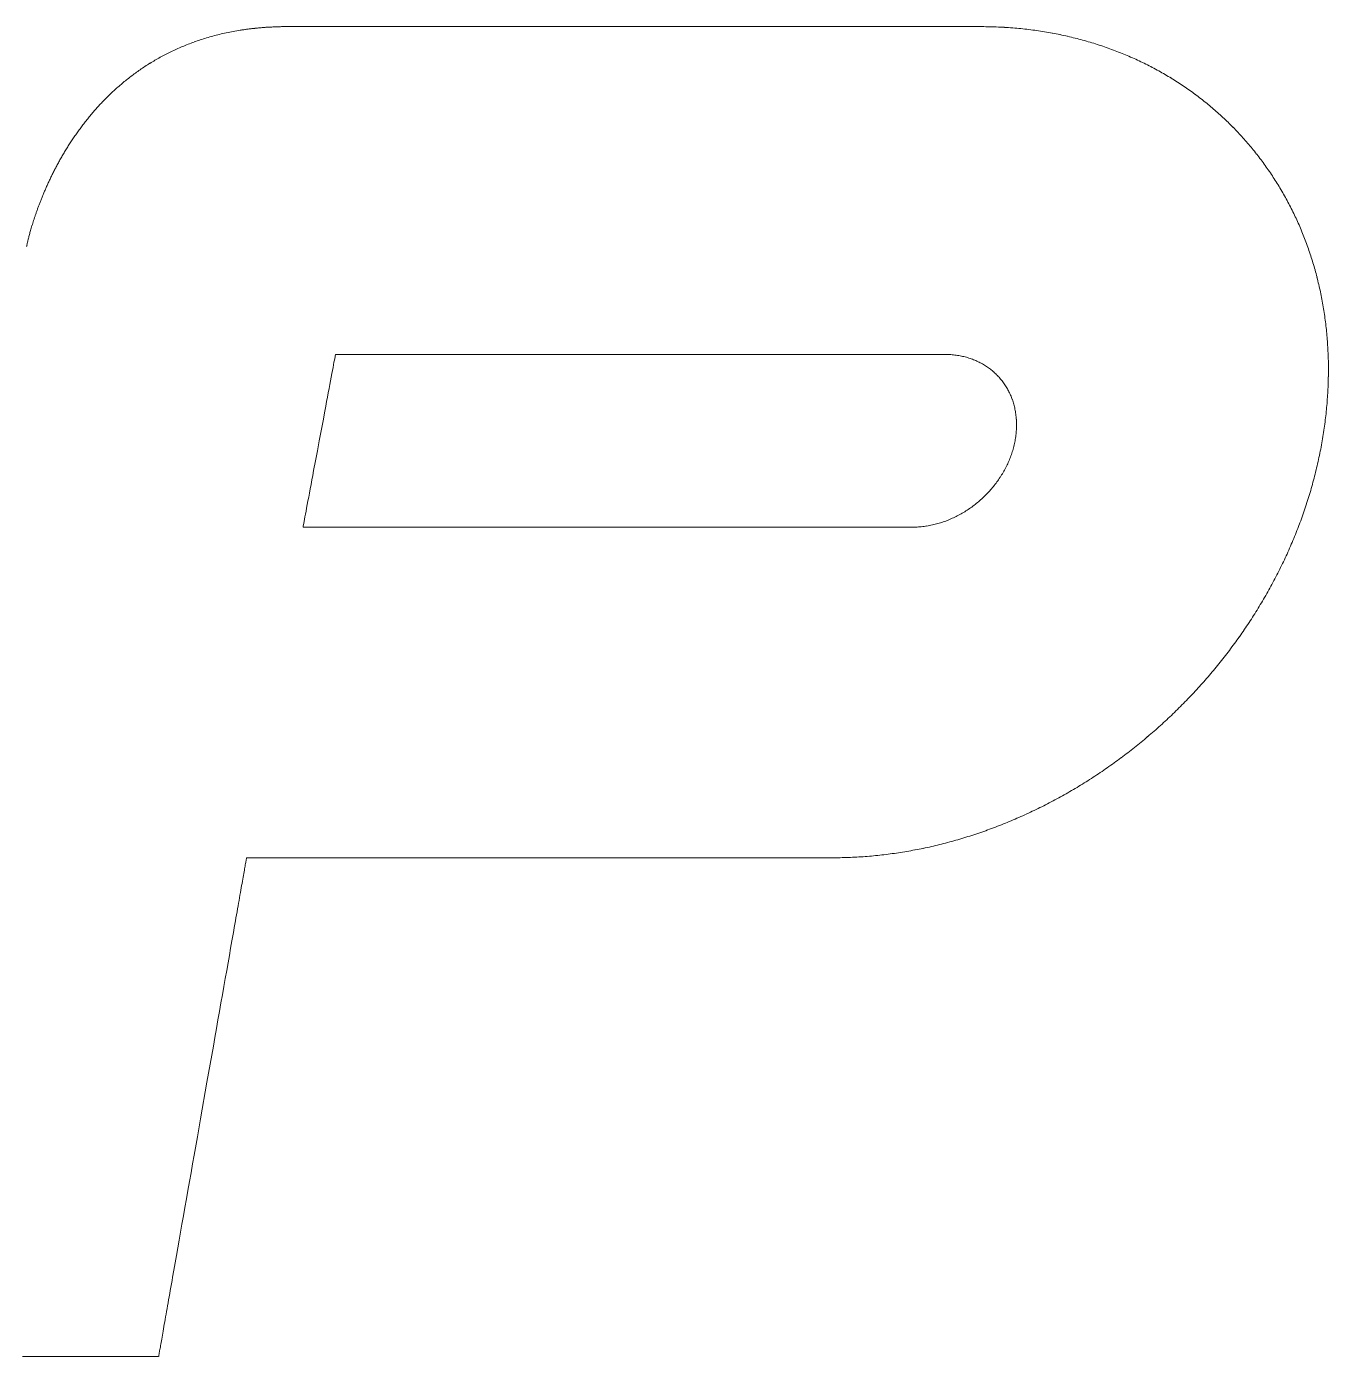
# Model space of a CAD drawing. Header units: millimetres. Extents: x 8533 to 164433, y 5768 to 115327.
# Drawn here: x 57965.1 to 58238, y 107582.3 to 107861.1 of the extents above; entities that cross this region are included whole.
import ezdxf

# ---------------------------------------------------------------- set-up
doc = ezdxf.new("R2010")
doc.units = ezdxf.units.MM
doc.header["$LTSCALE"] = 250
doc.layers.add('06_G-ENP_심볼', color=3, linetype='Continuous')
doc.layers.add('G-ENP', color=1, linetype='Continuous')

# ---------------------------------------------------------------- blocks, each defined once
blk = doc.blocks.new('zw$82BC')
at = {"layer": 'G-ENP', "color": 8, "lineweight": 0}
for p, q in [((28.989, 93.2604), (28.9889, 93.2604)), ((28.9889, 93.2604), (28.9889, 93.2604)), ((28.9894, 93.2604), (28.989, 93.2604)), ((28.989, 93.2604), (28.989, 93.2604)), ((28.9899, 93.2604), (28.9894, 93.2604)), ((28.9907, 93.2604), (28.9899, 93.2604)), ((28.9917, 93.2604), (28.9907, 93.2604)), ((28.9929, 93.2604), (28.9917, 93.2604)), ((28.9943, 93.2604), (28.9929, 93.2604)), ((28.9959, 93.2604), (28.9943, 93.2604)), ((28.9976, 93.2604), (28.9959, 93.2604)), ((29.0014, 93.2604), (28.9976, 93.2604)), ((29.0057, 93.2604), (29.0014, 93.2604)), ((29.0104, 93.2604), (29.0057, 93.2604)), ((29.0154, 93.2604), (29.0104, 93.2604)), ((29.0205, 93.2604), (29.0154, 93.2604)), ((29.031, 93.2604), (29.0205, 93.2604)), ((29.0361, 93.2604), (29.031, 93.2604)), ((29.041, 93.2604), (29.0361, 93.2604)), ((29.0455, 93.2604), (29.041, 93.2604)), ((29.0496, 93.2604), (29.0455, 93.2604)), ((29.0533, 93.2604), (29.0496, 93.2604)), ((29.0548, 93.2604), (29.0533, 93.2604)), ((29.0563, 93.2604), (29.0548, 93.2604)), ((29.0575, 93.2604), (29.0563, 93.2604)), ((29.0585, 93.2604), (29.0575, 93.2604)), ((29.0594, 93.2604), (29.0585, 93.2604)), ((29.06, 93.2604), (29.0594, 93.2604)), ((29.0604, 93.2604), (29.06, 93.2604)), ((29.0605, 93.2604), (29.0604, 93.2604)), ((29.0606, 93.2604), (29.0605, 93.2604)), ((29.0608, 93.2604), (29.0606, 93.2604)), ((29.0612, 93.2604), (29.0608, 93.2604)), ((29.0618, 93.2604), (29.0612, 93.2604)), ((29.0626, 93.2604), (29.0618, 93.2604)), ((29.0635, 93.2604), (29.0626, 93.2604)), ((29.0646, 93.2604), (29.0635, 93.2604)), ((29.0659, 93.2604), (29.0646, 93.2604)), ((29.0688, 93.2604), (29.0659, 93.2604)), ((29.0723, 93.2604), (29.0688, 93.2604)), ((29.0763, 93.2604), (29.0723, 93.2604)), ((29.0808, 93.2604), (29.0763, 93.2604)), ((29.0857, 93.2604), (29.0808, 93.2604)), ((29.0911, 93.2604), (29.0857, 93.2604)), ((29.0969, 93.2604), (29.0911, 93.2604)), ((29.103, 93.2604), (29.0969, 93.2604)), ((29.1094, 93.2604), (29.103, 93.2604)), ((29.1161, 93.2604), (29.1094, 93.2604)), ((29.123, 93.2604), (29.1161, 93.2604)), ((29.1302, 93.2604), (29.123, 93.2604)), ((29.1449, 93.2604), (29.1302, 93.2604)), ((29.1751, 93.2604), (29.1449, 93.2604)), ((29.1901, 93.2604), (29.1751, 93.2604)), ((29.1974, 93.2604), (29.1901, 93.2604)), ((29.2046, 93.2604), (29.1974, 93.2604)), ((29.2115, 93.2604), (29.2046, 93.2604)), ((29.2182, 93.2604), (29.2115, 93.2604)), ((29.2247, 93.2604), (29.2182, 93.2604)), ((29.2308, 93.2604), (29.2247, 93.2604)), ((29.2366, 93.2604), (29.2308, 93.2604)), ((29.2421, 93.2604), (29.2366, 93.2604)), ((29.2471, 93.2604), (29.2421, 93.2604)), ((29.2516, 93.2604), (29.2471, 93.2604)), ((29.2557, 93.2604), (29.2516, 93.2604)), ((29.2593, 93.2604), (29.2557, 93.2604)), ((29.2623, 93.2604), (29.2593, 93.2604)), ((29.2635, 93.2604), (29.2623, 93.2604)), ((29.2646, 93.2604), (29.2635, 93.2604)), ((29.2656, 93.2604), (29.2646, 93.2604)), ((29.2664, 93.2604), (29.2656, 93.2604)), ((29.267, 93.2604), (29.2664, 93.2604)), ((29.2675, 93.2604), (29.267, 93.2604)), ((29.2678, 93.2604), (29.2675, 93.2604)), ((29.2679, 93.2604), (29.2678, 93.2604)), ((29.268, 93.2604), (29.2679, 93.2604)), ((29.2685, 93.2604), (29.268, 93.2604)), ((29.2693, 93.2604), (29.2685, 93.2604)), ((29.2704, 93.2604), (29.2693, 93.2604)), ((29.2719, 93.2604), (29.2704, 93.2604)), ((29.2737, 93.2604), (29.2719, 93.2604)), ((29.2758, 93.2604), (29.2737, 93.2604)), ((29.2782, 93.2604), (29.2758, 93.2604)), ((29.281, 93.2604), (29.2782, 93.2604)), ((29.284, 93.2604), (29.281, 93.2604)), ((29.2874, 93.2604), (29.284, 93.2604)), ((29.291, 93.2604), (29.2874, 93.2604)), ((29.295, 93.2604), (29.291, 93.2604)), ((29.2992, 93.2604), (29.295, 93.2604)), ((29.3037, 93.2604), (29.2992, 93.2604)), ((29.3086, 93.2604), (29.3037, 93.2604)), ((29.3136, 93.2604), (29.3086, 93.2604)), ((29.319, 93.2604), (29.3136, 93.2604)), ((29.3247, 93.2604), (29.319, 93.2604)), ((29.3306, 93.2604), (29.3247, 93.2604)), ((29.3367, 93.2604), (29.3306, 93.2604)), ((29.3432, 93.2604), (29.3367, 93.2604)), ((29.3498, 93.2604), (29.3432, 93.2604)), ((29.3568, 93.2604), (29.3498, 93.2604)), ((29.3639, 93.2604), (29.3568, 93.2604)), ((29.3714, 93.2604), (29.3639, 93.2604)), ((29.379, 93.2604), (29.3714, 93.2604)), ((29.3869, 93.2604), (29.379, 93.2604)), ((29.395, 93.2604), (29.3869, 93.2604)), ((29.4034, 93.2604), (29.395, 93.2604)), ((29.4119, 93.2604), (29.4034, 93.2604)), ((29.4207, 93.2604), (29.4119, 93.2604)), ((29.4297, 93.2604), (29.4207, 93.2604)), ((29.4389, 93.2604), (29.4297, 93.2604)), ((29.4483, 93.2604), (29.4389, 93.2604)), ((29.4579, 93.2604), (29.4483, 93.2604)), ((29.4677, 93.2604), (29.4579, 93.2604)), ((29.4777, 93.2604), (29.4677, 93.2604)), ((29.4878, 93.2604), (29.4777, 93.2604)), ((29.4982, 93.2604), (29.4878, 93.2604)), ((29.5087, 93.2604), (29.4982, 93.2604)), ((29.5194, 93.2604), (29.5087, 93.2604)), ((29.5303, 93.2604), (29.5194, 93.2604)), ((29.5413, 93.2604), (29.5303, 93.2604)), ((29.5525, 93.2604), (29.5413, 93.2604)), ((29.5639, 93.2604), (29.5525, 93.2604)), ((29.587, 93.2604), (29.5639, 93.2604)), ((29.6108, 93.2604), (29.587, 93.2604)), ((29.6351, 93.2604), (29.6108, 93.2604)), ((29.6599, 93.2604), (29.6351, 93.2604)), ((29.6851, 93.2604), (29.6599, 93.2604)), ((29.7108, 93.2604), (29.6851, 93.2604)), ((29.737, 93.2604), (29.7108, 93.2604)), ((29.7634, 93.2604), (29.737, 93.2604)), ((29.7903, 93.2604), (29.7634, 93.2604)), ((29.8174, 93.2604), (29.7903, 93.2604)), ((29.8448, 93.2604), (29.8174, 93.2604)), ((29.8725, 93.2604), (29.8448, 93.2604)), ((29.9003, 93.2604), (29.8725, 93.2604)), ((29.9565, 93.2604), (29.9003, 93.2604)), ((30.0698, 93.2604), (29.9565, 93.2604)), ((30.1264, 93.2604), (30.0698, 93.2604)), ((30.1826, 93.2604), (30.1264, 93.2604)), ((30.2104, 93.2604), (30.1826, 93.2604)), ((30.2381, 93.2604), (30.2104, 93.2604)), ((30.2655, 93.2604), (30.2381, 93.2604)), ((30.2927, 93.2604), (30.2655, 93.2604)), ((30.3195, 93.2604), (30.2927, 93.2604)), ((30.3461, 93.2604), (30.3195, 93.2604)), ((30.3722, 93.2604), (30.3461, 93.2604)), ((30.3979, 93.2604), (30.3722, 93.2604)), ((30.4232, 93.2604), (30.3979, 93.2604)), ((30.4481, 93.2604), (30.4232, 93.2604)), ((30.4724, 93.2604), (30.4481, 93.2604)), ((30.4962, 93.2604), (30.4724, 93.2604)), ((30.5194, 93.2604), (30.4962, 93.2604)), ((30.5308, 93.2604), (30.5194, 93.2604)), ((30.542, 93.2604), (30.5308, 93.2604)), ((30.5531, 93.2604), (30.542, 93.2604)), ((30.564, 93.2604), (30.5531, 93.2604)), ((30.5747, 93.2604), (30.564, 93.2604)), ((30.5853, 93.2604), (30.5747, 93.2604)), ((30.5956, 93.2604), (30.5853, 93.2604)), ((30.6058, 93.2604), (30.5956, 93.2604)), ((30.6159, 93.2604), (30.6058, 93.2604)), ((30.6257, 93.2604), (30.6159, 93.2604)), ((30.6353, 93.2604), (30.6257, 93.2604)), ((30.6447, 93.2604), (30.6353, 93.2604)), ((30.654, 93.2604), (30.6447, 93.2604)), ((30.663, 93.2604), (30.654, 93.2604)), ((30.6718, 93.2604), (30.663, 93.2604)), ((30.6804, 93.2604), (30.6718, 93.2604)), ((30.6888, 93.2604), (30.6804, 93.2604)), ((30.6969, 93.2604), (30.6888, 93.2604)), ((30.7049, 93.2604), (30.6969, 93.2604)), ((30.7125, 93.2604), (30.7049, 93.2604)), ((30.72, 93.2604), (30.7125, 93.2604)), ((30.7272, 93.2604), (30.72, 93.2604)), ((30.7342, 93.2604), (30.7272, 93.2604)), ((30.7409, 93.2604), (30.7342, 93.2604)), ((30.7474, 93.2604), (30.7409, 93.2604)), ((30.7536, 93.2604), (30.7474, 93.2604)), ((30.7595, 93.2604), (30.7536, 93.2604)), ((30.7652, 93.2604), (30.7595, 93.2604)), ((30.7706, 93.2604), (30.7652, 93.2604)), ((30.7758, 93.2604), (30.7706, 93.2604)), ((30.7806, 93.2604), (30.7758, 93.2604)), ((30.7852, 93.2604), (30.7806, 93.2604)), ((30.7895, 93.2604), (30.7852, 93.2604)), ((30.7935, 93.2604), (30.7895, 93.2604)), ((30.7972, 93.2604), (30.7935, 93.2604)), ((30.8006, 93.2604), (30.7972, 93.2604)), ((30.8037, 93.2604), (30.8006, 93.2604)), ((30.8065, 93.2604), (30.8037, 93.2604)), ((30.809, 93.2604), (30.8065, 93.2604)), ((30.8111, 93.2604), (30.809, 93.2604)), ((30.813, 93.2604), (30.8111, 93.2604)), ((30.8145, 93.2604), (30.813, 93.2604)), ((30.8157, 93.2604), (30.8145, 93.2604)), ((30.8165, 93.2604), (30.8157, 93.2604)), ((30.817, 93.2604), (30.8165, 93.2604)), ((30.8172, 93.2604), (30.817, 93.2604)), ((30.8172, 93.2604), (30.8172, 93.2604)), ((29.1092, 92.3599), (29.1105, 92.3671)), ((29.1105, 92.3671), (29.1117, 92.3734)), ((29.1117, 92.3734), (29.1128, 92.3791)), ((29.1128, 92.3791), (29.1137, 92.3838)), ((29.1137, 92.3838), (29.1144, 92.3878)), ((29.1144, 92.3878), (29.115, 92.3908)), ((29.115, 92.3908), (29.1154, 92.3929)), ((29.1154, 92.3929), (29.1156, 92.3941)), ((29.1156, 92.3941), (29.1156, 92.3942)), ((29.1159, 92.3942), (29.1171, 92.3942)), ((29.1171, 92.3942), (29.1192, 92.3942)), ((29.1192, 92.3942), (29.1221, 92.3942)), ((29.1221, 92.3942), (29.1259, 92.3942)), ((29.1259, 92.3942), (29.1305, 92.3942)), ((29.1305, 92.3942), (29.136, 92.3942)), ((29.136, 92.3942), (29.1422, 92.3942)), ((29.1422, 92.3942), (29.1492, 92.3942)), ((29.1492, 92.3942), (29.157, 92.3942)), ((29.157, 92.3942), (29.1656, 92.3942)), ((29.1656, 92.3942), (29.1748, 92.3942)), ((29.1748, 92.3942), (29.1848, 92.3942)), ((29.1848, 92.3942), (29.1955, 92.3942)), ((29.1955, 92.3942), (29.2068, 92.3942)), ((29.2068, 92.3942), (29.2188, 92.3942)), ((29.2188, 92.3942), (29.2314, 92.3942)), ((29.2314, 92.3942), (29.2446, 92.3942)), ((29.2446, 92.3942), (29.2585, 92.3942)), ((29.2585, 92.3942), (29.2729, 92.3942)), ((29.2729, 92.3942), (29.2879, 92.3942)), ((29.2879, 92.3942), (29.3034, 92.3942)), ((29.3034, 92.3942), (29.3195, 92.3942)), ((29.3195, 92.3942), (29.3361, 92.3942)), ((29.3361, 92.3942), (29.3532, 92.3942)), ((29.3532, 92.3942), (29.3707, 92.3942)), ((29.3707, 92.3942), (29.3887, 92.3942)), ((29.3887, 92.3942), (29.4071, 92.3942)), ((29.4071, 92.3942), (29.426, 92.3942)), ((29.426, 92.3942), (29.4453, 92.3942)), ((29.4453, 92.3942), (29.4649, 92.3942)), ((29.4649, 92.3942), (29.4849, 92.3942)), ((29.4849, 92.3942), (29.5053, 92.3942)), ((29.5053, 92.3942), (29.526, 92.3942)), ((29.526, 92.3942), (29.547, 92.3942)), ((29.547, 92.3942), (29.5899, 92.3942)), ((29.5899, 92.3942), (29.6338, 92.3942)), ((29.6338, 92.3942), (29.6787, 92.3942)), ((29.6787, 92.3942), (29.7242, 92.3942)), ((29.7242, 92.3942), (29.7704, 92.3942)), ((29.7704, 92.3942), (29.817, 92.3942)), ((29.817, 92.3942), (29.864, 92.3942)), ((29.864, 92.3942), (29.9582, 92.3942)), ((29.9582, 92.3942), (30.0521, 92.3942)), ((30.0521, 92.3942), (30.0984, 92.3942)), ((30.0984, 92.3942), (30.1443, 92.3942)), ((30.1443, 92.3942), (30.1894, 92.3942)), ((30.1894, 92.3942), (30.2337, 92.3942)), ((30.2337, 92.3942), (30.277, 92.3942)), ((30.277, 92.3942), (30.2983, 92.3942)), ((30.2983, 92.3942), (30.3192, 92.3942)), ((30.3192, 92.3942), (30.3398, 92.3942)), ((30.3398, 92.3942), (30.3601, 92.3942)), ((30.3601, 92.3942), (30.3801, 92.3942)), ((30.3801, 92.3942), (30.3997, 92.3942)), ((30.3997, 92.3942), (30.4188, 92.3942)), ((30.4188, 92.3942), (30.4376, 92.3942)), ((30.4376, 92.3942), (30.456, 92.3942)), ((30.456, 92.3942), (30.4739, 92.3942)), ((30.4739, 92.3942), (30.4913, 92.3942)), ((30.4913, 92.3942), (30.5083, 92.3942)), ((30.5083, 92.3942), (30.5248, 92.3942)), ((30.5248, 92.3942), (30.5408, 92.3942)), ((30.5408, 92.3942), (30.5562, 92.3942)), ((30.5562, 92.3942), (30.5711, 92.3942)), ((30.5711, 92.3942), (30.5854, 92.3942)), ((30.5854, 92.3942), (30.5991, 92.3942)), ((30.5991, 92.3942), (30.6122, 92.3942)), ((30.6122, 92.3942), (30.6247, 92.3942)), ((30.6247, 92.3942), (30.6366, 92.3942)), ((30.6366, 92.3942), (30.6478, 92.3942)), ((30.6478, 92.3942), (30.6583, 92.3942)), ((30.6583, 92.3942), (30.6681, 92.3942)), ((30.6681, 92.3942), (30.6772, 92.3942)), ((30.6772, 92.3942), (30.6856, 92.3942)), ((30.6856, 92.3942), (30.6933, 92.3942)), ((30.6933, 92.3942), (30.7001, 92.3942)), ((30.7001, 92.3942), (30.7062, 92.3942)), ((30.7062, 92.3942), (30.7115, 92.3942)), ((30.7115, 92.3942), (30.716, 92.3942)), ((30.716, 92.3942), (30.7196, 92.3942)), ((30.7196, 92.3942), (30.7224, 92.3942)), ((30.7224, 92.3942), (30.7243, 92.3942)), ((30.7243, 92.3942), (30.7253, 92.3942)), ((30.7253, 92.3942), (30.7254, 92.3942)), ((29.1026, 92.3249), (29.1044, 92.3346)), ((29.1044, 92.3346), (29.1061, 92.3437)), ((29.1061, 92.3437), (29.1077, 92.3521)), ((29.1077, 92.3521), (29.1092, 92.3599)), ((29.0966, 92.293), (29.0987, 92.3041)), ((29.0987, 92.3041), (29.1007, 92.3147)), ((29.1007, 92.3147), (29.1026, 92.3249)), ((29.0899, 92.2573), (29.0922, 92.2695)), ((29.0922, 92.2695), (29.0944, 92.2814)), ((29.0944, 92.2814), (29.0966, 92.293)), ((29.0827, 92.2191), (29.0876, 92.2448)), ((29.0876, 92.2448), (29.0899, 92.2573)), ((29.0728, 92.1661), (29.0778, 92.1927)), ((29.0778, 92.1927), (29.0827, 92.2191)), ((29.0678, 92.1394), (29.0728, 92.1661)), ((30.9108, 92.1661), (30.9108, 92.1661)), ((29.0628, 92.113), (29.0678, 92.1394)), ((29.0556, 92.0748), (29.058, 92.0873)), ((29.058, 92.0873), (29.0628, 92.113)), ((29.0489, 92.0392), (29.0511, 92.0507)), ((29.0511, 92.0507), (29.0533, 92.0626)), ((29.0533, 92.0626), (29.0556, 92.0748)), ((29.0429, 92.0072), (29.0449, 92.0174)), ((29.0449, 92.0174), (29.0469, 92.028)), ((29.0469, 92.028), (29.0489, 92.0392)), ((29.0364, 91.9722), (29.0378, 91.98)), ((29.0378, 91.98), (29.0394, 91.9885)), ((29.0394, 91.9885), (29.0411, 91.9975)), ((29.0411, 91.9975), (29.0429, 92.0072)), ((29.0306, 91.9413), (29.0311, 91.9443)), ((29.0311, 91.9443), (29.0319, 91.9483)), ((29.0319, 91.9483), (29.0328, 91.9531)), ((29.0328, 91.9531), (29.0338, 91.9587)), ((29.0338, 91.9587), (29.035, 91.9651)), ((29.035, 91.9651), (29.0364, 91.9722)), ((29.0299, 91.9379), (29.03, 91.9381)), ((29.03, 91.9381), (29.0302, 91.9392)), ((29.0302, 91.9392), (29.0306, 91.9413)), ((29.0314, 91.9379), (29.0302, 91.9379)), ((29.0335, 91.9379), (29.0314, 91.9379)), ((29.0364, 91.9379), (29.0335, 91.9379)), ((29.0402, 91.9379), (29.0364, 91.9379)), ((29.0448, 91.9379), (29.0402, 91.9379)), ((29.0503, 91.9379), (29.0448, 91.9379)), ((29.0565, 91.9379), (29.0503, 91.9379)), ((29.0635, 91.9379), (29.0565, 91.9379)), ((29.0713, 91.9379), (29.0635, 91.9379)), ((29.0799, 91.9379), (29.0713, 91.9379)), ((29.0891, 91.9379), (29.0799, 91.9379)), ((29.0991, 91.9379), (29.0891, 91.9379)), ((29.1097, 91.9379), (29.0991, 91.9379)), ((29.1211, 91.9379), (29.1097, 91.9379)), ((29.1331, 91.9379), (29.1211, 91.9379)), ((29.1457, 91.9379), (29.1331, 91.9379)), ((29.1589, 91.9379), (29.1457, 91.9379)), ((29.1728, 91.9379), (29.1589, 91.9379)), ((29.1872, 91.9379), (29.1728, 91.9379)), ((29.2022, 91.9379), (29.1872, 91.9379)), ((29.2177, 91.9379), (29.2022, 91.9379)), ((29.2338, 91.9379), (29.2177, 91.9379)), ((29.2504, 91.9379), (29.2338, 91.9379)), ((29.2674, 91.9379), (29.2504, 91.9379)), ((29.285, 91.9379), (29.2674, 91.9379)), ((29.303, 91.9379), (29.285, 91.9379)), ((29.3214, 91.9379), (29.303, 91.9379)), ((29.3403, 91.9379), (29.3214, 91.9379)), ((29.3596, 91.9379), (29.3403, 91.9379)), ((29.3792, 91.9379), (29.3596, 91.9379)), ((29.3992, 91.9379), (29.3792, 91.9379)), ((29.4196, 91.9379), (29.3992, 91.9379)), ((29.4403, 91.9379), (29.4196, 91.9379)), ((29.4613, 91.9379), (29.4403, 91.9379)), ((29.5042, 91.9379), (29.4613, 91.9379)), ((29.5481, 91.9379), (29.5042, 91.9379)), ((29.5929, 91.9379), (29.5481, 91.9379)), ((29.6385, 91.9379), (29.5929, 91.9379)), ((29.6847, 91.9379), (29.6385, 91.9379)), ((29.7313, 91.9379), (29.6847, 91.9379)), ((29.7782, 91.9379), (29.7313, 91.9379)), ((29.8725, 91.9379), (29.7782, 91.9379)), ((29.9663, 91.9379), (29.8725, 91.9379)), ((30.0127, 91.9379), (29.9663, 91.9379)), ((30.0585, 91.9379), (30.0127, 91.9379)), ((30.1036, 91.9379), (30.0585, 91.9379)), ((30.1479, 91.9379), (30.1036, 91.9379)), ((30.1912, 91.9379), (30.1479, 91.9379)), ((30.2125, 91.9379), (30.1912, 91.9379)), ((30.2334, 91.9379), (30.2125, 91.9379)), ((30.2541, 91.9379), (30.2334, 91.9379)), ((30.2744, 91.9379), (30.2541, 91.9379)), ((30.2943, 91.9379), (30.2744, 91.9379)), ((30.3139, 91.9379), (30.2943, 91.9379)), ((30.3331, 91.9379), (30.3139, 91.9379)), ((30.3518, 91.9379), (30.3331, 91.9379)), ((30.3702, 91.9379), (30.3518, 91.9379)), ((30.3881, 91.9379), (30.3702, 91.9379)), ((30.4056, 91.9379), (30.3881, 91.9379)), ((30.4225, 91.9379), (30.4056, 91.9379)), ((30.439, 91.9379), (30.4225, 91.9379)), ((30.455, 91.9379), (30.439, 91.9379)), ((30.4704, 91.9379), (30.455, 91.9379)), ((30.4853, 91.9379), (30.4704, 91.9379)), ((30.4996, 91.9379), (30.4853, 91.9379)), ((30.5133, 91.9379), (30.4996, 91.9379)), ((30.5264, 91.9379), (30.5133, 91.9379)), ((30.5389, 91.9379), (30.5264, 91.9379)), ((30.5508, 91.9379), (30.5389, 91.9379)), ((30.562, 91.9379), (30.5508, 91.9379)), ((30.5725, 91.9379), (30.562, 91.9379)), ((30.5823, 91.9379), (30.5725, 91.9379)), ((30.5915, 91.9379), (30.5823, 91.9379)), ((30.5998, 91.9379), (30.5915, 91.9379)), ((30.6075, 91.9379), (30.5998, 91.9379)), ((30.6143, 91.9379), (30.6075, 91.9379)), ((30.6204, 91.9379), (30.6143, 91.9379)), ((30.6257, 91.9379), (30.6204, 91.9379)), ((30.6302, 91.9379), (30.6257, 91.9379)), ((30.6338, 91.9379), (30.6302, 91.9379)), ((30.6366, 91.9379), (30.6338, 91.9379)), ((30.6385, 91.9379), (30.6366, 91.9379)), ((30.6395, 91.9379), (30.6385, 91.9379)), ((30.6396, 91.9379), (30.6395, 91.9379)), ((28.8808, 91.0645), (28.8812, 91.0645)), ((28.8812, 91.0645), (28.8819, 91.0645)), ((28.8819, 91.0645), (28.8829, 91.0645)), ((28.8829, 91.0645), (28.8843, 91.0645)), ((28.8843, 91.0645), (28.8859, 91.0645)), ((28.8859, 91.0645), (28.8879, 91.0645)), ((28.8879, 91.0645), (28.8903, 91.0645)), ((28.8903, 91.0645), (28.8929, 91.0645)), ((28.8929, 91.0645), (28.8959, 91.0645)), ((28.8959, 91.0645), (28.8991, 91.0645)), ((28.8991, 91.0645), (28.9027, 91.0645)), ((28.9027, 91.0645), (28.9065, 91.0645)), ((28.9065, 91.0645), (28.9107, 91.0645)), ((28.9107, 91.0645), (28.9151, 91.0645)), ((28.9151, 91.0645), (28.9198, 91.0645)), ((28.9198, 91.0645), (28.9249, 91.0645)), ((28.9249, 91.0645), (28.9301, 91.0645)), ((28.9301, 91.0645), (28.9357, 91.0645)), ((28.9357, 91.0645), (28.9415, 91.0645)), ((28.9415, 91.0645), (28.9476, 91.0645)), ((28.9476, 91.0645), (28.9539, 91.0645)), ((28.9539, 91.0645), (28.9605, 91.0645)), ((28.9605, 91.0645), (28.9674, 91.0645)), ((28.9674, 91.0645), (28.9745, 91.0645)), ((28.9745, 91.0645), (28.9818, 91.0645)), ((28.9818, 91.0645), (28.9894, 91.0645)), ((28.9894, 91.0645), (28.9972, 91.0645)), ((28.9972, 91.0645), (29.0053, 91.0645)), ((29.0053, 91.0645), (29.0135, 91.0645)), ((29.0135, 91.0645), (29.022, 91.0645)), ((29.022, 91.0645), (29.0307, 91.0645)), ((29.0307, 91.0645), (29.0397, 91.0645)), ((29.0397, 91.0645), (29.0488, 91.0645)), ((29.0488, 91.0645), (29.0581, 91.0645)), ((29.0581, 91.0645), (29.0676, 91.0645)), ((29.0676, 91.0645), (29.0774, 91.0645)), ((29.0774, 91.0645), (29.0873, 91.0645)), ((29.0873, 91.0645), (29.0974, 91.0645)), ((29.0974, 91.0645), (29.1077, 91.0645)), ((29.1077, 91.0645), (29.1182, 91.0645)), ((29.1182, 91.0645), (29.1288, 91.0645)), ((29.1288, 91.0645), (29.1396, 91.0645)), ((29.1396, 91.0645), (29.1506, 91.0645)), ((29.1506, 91.0645), (29.1618, 91.0645)), ((29.1618, 91.0645), (29.1731, 91.0645)), ((29.1731, 91.0645), (29.1961, 91.0645)), ((29.1961, 91.0645), (29.2198, 91.0645)), ((29.2198, 91.0645), (29.244, 91.0645)), ((29.244, 91.0645), (29.2687, 91.0645)), ((29.2687, 91.0645), (29.2939, 91.0645)), ((29.2939, 91.0645), (29.3195, 91.0645)), ((29.3195, 91.0645), (29.3456, 91.0645)), ((29.3456, 91.0645), (29.372, 91.0645)), ((29.372, 91.0645), (29.3988, 91.0645)), ((29.3988, 91.0645), (29.4259, 91.0645)), ((29.4259, 91.0645), (29.4532, 91.0645)), ((29.4532, 91.0645), (29.4808, 91.0645)), ((29.4808, 91.0645), (29.5087, 91.0645)), ((29.5087, 91.0645), (29.5648, 91.0645)), ((29.5648, 91.0645), (29.6213, 91.0645)), ((29.6213, 91.0645), (29.6781, 91.0645)), ((29.6781, 91.0645), (29.7347, 91.0645)), ((29.7347, 91.0645), (29.7909, 91.0645)), ((29.7909, 91.0645), (29.8188, 91.0645)), ((29.8188, 91.0645), (29.8465, 91.0645)), ((29.8465, 91.0645), (29.874, 91.0645)), ((29.874, 91.0645), (29.9012, 91.0645)), ((29.9012, 91.0645), (29.9281, 91.0645)), ((29.9281, 91.0645), (29.9546, 91.0645)), ((29.9546, 91.0645), (29.9808, 91.0645)), ((29.9808, 91.0645), (30.0067, 91.0645)), ((30.0067, 91.0645), (30.032, 91.0645)), ((30.032, 91.0645), (30.0569, 91.0645)), ((30.0569, 91.0645), (30.0813, 91.0645)), ((30.0813, 91.0645), (30.1052, 91.0645)), ((30.1052, 91.0645), (30.1285, 91.0645)), ((30.1285, 91.0645), (30.14, 91.0645)), ((30.14, 91.0645), (30.1512, 91.0645)), ((30.1512, 91.0645), (30.1623, 91.0645)), ((30.1623, 91.0645), (30.1733, 91.0645)), ((30.1733, 91.0645), (30.1841, 91.0645)), ((30.1841, 91.0645), (30.1947, 91.0645)), ((30.1947, 91.0645), (30.2051, 91.0645)), ((30.2051, 91.0645), (30.2154, 91.0645)), ((30.2154, 91.0645), (30.2255, 91.0645)), ((30.2255, 91.0645), (30.2353, 91.0645)), ((30.2353, 91.0645), (30.245, 91.0645)), ((30.245, 91.0645), (30.2545, 91.0645)), ((30.2545, 91.0645), (30.2638, 91.0645)), ((30.2638, 91.0645), (30.2729, 91.0645)), ((30.2729, 91.0645), (30.2818, 91.0645)), ((30.2818, 91.0645), (30.2905, 91.0645)), ((30.2905, 91.0645), (30.2989, 91.0645)), ((30.2989, 91.0645), (30.3071, 91.0645)), ((30.3071, 91.0645), (30.3151, 91.0645)), ((30.3151, 91.0645), (30.3229, 91.0645)), ((30.3229, 91.0645), (30.3304, 91.0645)), ((30.3304, 91.0645), (30.3377, 91.0645)), ((30.3377, 91.0645), (30.3448, 91.0645)), ((30.3448, 91.0645), (30.3516, 91.0645)), ((30.3516, 91.0645), (30.3581, 91.0645)), ((30.3581, 91.0645), (30.3644, 91.0645)), ((30.3644, 91.0645), (30.3704, 91.0645)), ((30.3704, 91.0645), (30.3762, 91.0645)), ((30.3762, 91.0645), (30.3817, 91.0645)), ((30.3817, 91.0645), (30.3869, 91.0645)), ((30.3869, 91.0645), (30.3919, 91.0645)), ((30.3919, 91.0645), (30.3965, 91.0645)), ((30.3965, 91.0645), (30.4009, 91.0645)), ((30.4009, 91.0645), (30.405, 91.0645)), ((30.405, 91.0645), (30.4088, 91.0645)), ((30.4088, 91.0645), (30.4123, 91.0645)), ((30.4123, 91.0645), (30.4155, 91.0645)), ((30.4155, 91.0645), (30.4184, 91.0645)), ((30.4184, 91.0645), (30.421, 91.0645)), ((30.421, 91.0645), (30.4232, 91.0645)), ((30.4232, 91.0645), (30.4252, 91.0645)), ((30.4252, 91.0645), (30.4268, 91.0645)), ((30.4268, 91.0645), (30.4281, 91.0645)), ((30.4281, 91.0645), (30.4291, 91.0645)), ((30.4291, 91.0645), (30.4297, 91.0645)), ((30.4297, 91.0645), (30.43, 91.0645)), ((30.43, 91.0645), (30.43, 91.0645)), ((30.43, 91.0645), (30.43, 91.0645)), ((28.8742, 91.0272), (28.875, 91.0314)), ((28.875, 91.0314), (28.8757, 91.0354)), ((28.8757, 91.0354), (28.8763, 91.0392)), ((28.8763, 91.0392), (28.8769, 91.0427)), ((28.8769, 91.0427), (28.8775, 91.046)), ((28.8775, 91.046), (28.878, 91.049)), ((28.878, 91.049), (28.8785, 91.0518)), ((28.8785, 91.0518), (28.879, 91.0543)), ((28.879, 91.0543), (28.8794, 91.0565)), ((28.8794, 91.0565), (28.8797, 91.0585)), ((28.8797, 91.0585), (28.88, 91.0602)), ((28.88, 91.0602), (28.8803, 91.0616)), ((28.8803, 91.0616), (28.8805, 91.0627)), ((28.8805, 91.0627), (28.8806, 91.0636)), ((28.8806, 91.0636), (28.8807, 91.0642)), ((28.8807, 91.0642), (28.8808, 91.0645)), ((28.8678, 90.9911), (28.8689, 90.9969)), ((28.8689, 90.9969), (28.8699, 91.0025)), ((28.8699, 91.0025), (28.8708, 91.0079)), ((28.8708, 91.0079), (28.8717, 91.013)), ((28.8717, 91.013), (28.8726, 91.018)), ((28.8726, 91.018), (28.8734, 91.0227)), ((28.8734, 91.0227), (28.8742, 91.0272)), ((28.8622, 90.9589), (28.8634, 90.9657)), ((28.8634, 90.9657), (28.8645, 90.9724)), ((28.8645, 90.9724), (28.8657, 90.9788)), ((28.8657, 90.9788), (28.8668, 90.985)), ((28.8668, 90.985), (28.8678, 90.9911)), ((28.8557, 90.9219), (28.857, 90.9297)), ((28.857, 90.9297), (28.8584, 90.9373)), ((28.8584, 90.9373), (28.8597, 90.9447)), ((28.8597, 90.9447), (28.8609, 90.9519)), ((28.8609, 90.9519), (28.8622, 90.9589)), ((28.8484, 90.8806), (28.8499, 90.8892)), ((28.8499, 90.8892), (28.8514, 90.8976)), ((28.8514, 90.8976), (28.8528, 90.9059)), ((28.8528, 90.9059), (28.8543, 90.914)), ((28.8543, 90.914), (28.8557, 90.9219)), ((28.842, 90.8447), (28.8453, 90.863)), ((28.8453, 90.863), (28.8468, 90.8719)), ((28.8468, 90.8719), (28.8484, 90.8806)), ((28.8353, 90.8066), (28.8387, 90.8259)), ((28.8387, 90.8259), (28.842, 90.8447)), ((28.8282, 90.7664), (28.8318, 90.7867)), ((28.8318, 90.7867), (28.8353, 90.8066)), ((28.8246, 90.7456), (28.8282, 90.7664)), ((28.817, 90.7028), (28.8208, 90.7244)), ((28.8208, 90.7244), (28.8246, 90.7456)), ((28.8092, 90.6585), (28.8131, 90.6808)), ((28.8131, 90.6808), (28.817, 90.7028)), ((28.8052, 90.6359), (28.8092, 90.6585)), ((28.7971, 90.5898), (28.8012, 90.613)), ((28.8012, 90.613), (28.8052, 90.6359)), ((28.793, 90.5664), (28.7971, 90.5898)), ((28.7847, 90.5191), (28.7888, 90.5429)), ((28.7888, 90.5429), (28.793, 90.5664)), ((28.7762, 90.4713), (28.7847, 90.5191)), ((28.7592, 90.3749), (28.7762, 90.4713)), ((28.7508, 90.3268), (28.7592, 90.3749)), ((28.7424, 90.2791), (28.7508, 90.3268)), ((28.7382, 90.2555), (28.7424, 90.2791)), ((28.73, 90.2088), (28.7341, 90.232)), ((28.7341, 90.232), (28.7382, 90.2555)), ((28.7259, 90.1858), (28.73, 90.2088)), ((28.7179, 90.1406), (28.7219, 90.163)), ((28.7219, 90.163), (28.7259, 90.1858)), ((28.7102, 90.0967), (28.714, 90.1184)), ((28.714, 90.1184), (28.7179, 90.1406)), ((28.7064, 90.0753), (28.7102, 90.0967)), ((28.6991, 90.0338), (28.7027, 90.0543)), ((28.7027, 90.0543), (28.7064, 90.0753)), ((28.6921, 89.9941), (28.6956, 90.0137)), ((28.6956, 90.0137), (28.6991, 90.0338)), ((28.6888, 89.9751), (28.6921, 89.9941)), ((28.6823, 89.9387), (28.6839, 89.9475)), ((28.6839, 89.9475), (28.6855, 89.9566)), ((28.6855, 89.9566), (28.6888, 89.9751)), ((28.6764, 89.9047), (28.6778, 89.9129)), ((28.6778, 89.9129), (28.6793, 89.9213)), ((28.6793, 89.9213), (28.6808, 89.9299)), ((28.6808, 89.9299), (28.6823, 89.9387)), ((28.6695, 89.866), (28.6708, 89.8734)), ((28.6708, 89.8734), (28.6722, 89.881)), ((28.6722, 89.881), (28.6735, 89.8887)), ((28.6735, 89.8887), (28.6749, 89.8966)), ((28.6749, 89.8966), (28.6764, 89.9047)), ((28.6635, 89.832), (28.6647, 89.8384)), ((28.6647, 89.8384), (28.6658, 89.845)), ((28.6658, 89.845), (28.667, 89.8518)), ((28.667, 89.8518), (28.6683, 89.8588)), ((28.6683, 89.8588), (28.6695, 89.866)), ((28.6575, 89.7979), (28.6584, 89.8031)), ((28.6584, 89.8031), (28.6594, 89.8084)), ((28.6594, 89.8084), (28.6604, 89.814)), ((28.6604, 89.814), (28.6614, 89.8198)), ((28.6614, 89.8198), (28.6625, 89.8258)), ((28.6625, 89.8258), (28.6635, 89.832)), ((28.6512, 89.7622), (28.6518, 89.7652)), ((28.6518, 89.7652), (28.6523, 89.7685)), ((28.6523, 89.7685), (28.653, 89.7719)), ((28.653, 89.7719), (28.6536, 89.7757)), ((28.6536, 89.7757), (28.6543, 89.7797)), ((28.6543, 89.7797), (28.6551, 89.7839)), ((28.6551, 89.7839), (28.6558, 89.7883)), ((28.6558, 89.7883), (28.6567, 89.793)), ((28.6567, 89.793), (28.6575, 89.7979)), ((28.2888, 89.7471), (28.3199, 89.7471)), ((28.3199, 89.7471), (28.3505, 89.7471)), ((28.3505, 89.7471), (28.3656, 89.7471)), ((28.3656, 89.7471), (28.3805, 89.7471)), ((28.3805, 89.7471), (28.3951, 89.7471)), ((28.3951, 89.7471), (28.4096, 89.7471)), ((28.4096, 89.7471), (28.4238, 89.7471)), ((28.4238, 89.7471), (28.4378, 89.7471)), ((28.4378, 89.7471), (28.4515, 89.7471)), ((28.4515, 89.7471), (28.4649, 89.7471)), ((28.4649, 89.7471), (28.478, 89.7471)), ((28.478, 89.7471), (28.4907, 89.7471)), ((28.4907, 89.7471), (28.5031, 89.7471)), ((28.5031, 89.7471), (28.5151, 89.7471)), ((28.5151, 89.7471), (28.5268, 89.7471)), ((28.5268, 89.7471), (28.538, 89.7471)), ((28.538, 89.7471), (28.5488, 89.7471)), ((28.5488, 89.7471), (28.5591, 89.7471)), ((28.5591, 89.7471), (28.569, 89.7471)), ((28.569, 89.7471), (28.5784, 89.7471)), ((28.5784, 89.7471), (28.5873, 89.7471)), ((28.5873, 89.7471), (28.5957, 89.7471)), ((28.5957, 89.7471), (28.6035, 89.7471)), ((28.6035, 89.7471), (28.6108, 89.7471)), ((28.6108, 89.7471), (28.6175, 89.7471)), ((28.6175, 89.7471), (28.6206, 89.7471)), ((28.6206, 89.7471), (28.6236, 89.7471)), ((28.6236, 89.7471), (28.6264, 89.7471)), ((28.6264, 89.7471), (28.6291, 89.7471)), ((28.6291, 89.7471), (28.6316, 89.7471)), ((28.6316, 89.7471), (28.6339, 89.7471)), ((28.6339, 89.7471), (28.6361, 89.7471)), ((28.6361, 89.7471), (28.6381, 89.7471)), ((28.6381, 89.7471), (28.6399, 89.7471)), ((28.6399, 89.7471), (28.6416, 89.7471)), ((28.6416, 89.7471), (28.6431, 89.7471)), ((28.6431, 89.7471), (28.6444, 89.7471)), ((28.6444, 89.7471), (28.6456, 89.7471)), ((28.6456, 89.7471), (28.6465, 89.7471)), ((28.6465, 89.7471), (28.6473, 89.7471)), ((28.6473, 89.7471), (28.6479, 89.7471)), ((28.6479, 89.7471), (28.6483, 89.7471)), ((28.6483, 89.7471), (28.6485, 89.7471)), ((28.6486, 89.7474), (28.6487, 89.7479)), ((28.6486, 89.7471), (28.6486, 89.7474)), ((28.6487, 89.7479), (28.6489, 89.7487)), ((28.6489, 89.7487), (28.6491, 89.7498)), ((28.6491, 89.7498), (28.6493, 89.7512)), ((28.6493, 89.7512), (28.6496, 89.7529)), ((28.6496, 89.7529), (28.6499, 89.7548)), ((28.6499, 89.7548), (28.6503, 89.757)), ((28.6503, 89.757), (28.6508, 89.7595)), ((28.6508, 89.7595), (28.6512, 89.7622))]:
    blk.add_line(p, q, dxfattribs=at)
for centre, radius, start, end in [((28.9707, 92.5751), 0.684, 102.1073, 103.6341), ((28.9738, 92.5608), 0.6986, 100.5881, 102.1071), ((28.9768, 92.5447), 0.715, 99.0786, 100.5878), ((28.9789, 92.5316), 0.7283, 98.3306, 99.0809), ((28.9803, 92.5222), 0.7378, 97.5834, 98.3305), ((28.9816, 92.5123), 0.7478, 96.8397, 97.5834), ((28.9828, 92.5019), 0.7582, 96.0996, 96.8397), ((28.984, 92.4911), 0.7691, 95.3634, 96.0996), ((28.9851, 92.4797), 0.7805, 94.6313, 95.3634), ((28.986, 92.4679), 0.7924, 93.9034, 94.6313), ((28.9869, 92.4555), 0.8049, 93.18, 93.9034), ((28.9876, 92.4425), 0.8178, 92.4613, 93.18), ((28.9882, 92.429), 0.8313, 91.7474, 92.4613), ((28.9886, 92.415), 0.8454, 91.0386, 91.7474), ((28.9889, 92.4004), 0.86, 90.3349, 91.0385), ((28.9889, 92.391), 0.8694, 90.1607, 90.3358), ((28.9889, 92.3881), 0.8723, 90.0734, 90.1608), ((28.9889, 92.3867), 0.8737, 90.0297, 90.0734), ((28.9889, 92.3859), 0.8745, 90.0079, 90.0297), ((28.9889, 92.3856), 0.8748, 90, 90.0079), ((30.8172, 92.1466), 1.1137, 88.8636, 90.0014), ((30.8176, 92.1628), 1.0976, 87.7181, 88.8636), ((30.8182, 92.1783), 1.0821, 86.5653, 87.7181), ((30.8191, 92.1931), 1.0672, 85.4051, 86.5652), ((30.8202, 92.2073), 1.053, 84.238, 85.4051), ((30.8216, 92.2209), 1.0393, 83.064, 84.238), ((30.8231, 92.2339), 1.0263, 81.8834, 83.064), ((30.8249, 92.2462), 1.0138, 80.6965, 81.8834), ((30.8268, 92.258), 1.0019, 79.5033, 80.6964), ((30.8289, 92.2691), 0.9905, 78.3042, 79.5033), ((28.9543, 92.6293), 0.6273, 111.3103, 112.8381), ((28.9565, 92.6237), 0.6333, 109.777, 111.3101), ((28.959, 92.6168), 0.6407, 108.2406, 109.7768), ((28.9617, 92.6086), 0.6493, 106.7032, 108.2403), ((28.9646, 92.599), 0.6594, 105.167, 106.7029), ((28.9676, 92.5878), 0.6709, 103.6344, 105.1668), ((30.8311, 92.2798), 0.9797, 77.0993, 78.3041), ((30.8334, 92.2898), 0.9693, 75.889, 77.0993), ((30.8358, 92.2993), 0.9595, 74.6734, 75.8889), ((30.8383, 92.3083), 0.9502, 73.4527, 74.6733), ((30.8408, 92.3168), 0.9414, 72.2272, 73.4527), ((30.8433, 92.3248), 0.933, 70.9972, 72.2272), ((28.9491, 92.6408), 0.6148, 118.8553, 120.3259), ((28.9493, 92.6405), 0.6151, 117.3693, 118.8551), ((28.9499, 92.6392), 0.6165, 115.8698, 117.369), ((28.951, 92.637), 0.6189, 114.3588, 115.8696), ((28.9525, 92.6337), 0.6225, 112.8383, 114.3586), ((30.8459, 92.3323), 0.9251, 69.7628, 70.9972), ((30.8485, 92.3393), 0.9176, 68.5244, 69.7628), ((30.8511, 92.3458), 0.9106, 67.282, 68.5243), ((30.8536, 92.3519), 0.904, 66.0361, 67.282), ((30.8561, 92.3576), 0.8978, 64.7867, 66.036), ((28.9562, 92.6304), 0.6273, 126.0258, 127.3979), ((28.9537, 92.6338), 0.623, 124.6313, 126.0257), ((28.9517, 92.6367), 0.6196, 123.2156, 124.6311), ((28.9503, 92.6388), 0.6171, 121.7801, 123.2154), ((28.9495, 92.6402), 0.6154, 120.3261, 121.7799), ((30.8586, 92.3628), 0.892, 63.5342, 64.7867), ((30.861, 92.3676), 0.8866, 62.2787, 63.5341), ((30.8633, 92.3721), 0.8816, 61.0205, 62.2787), ((30.8656, 92.3761), 0.877, 59.7599, 61.0205), ((28.9671, 92.6169), 0.6446, 130.0718, 131.3716), ((28.9629, 92.6219), 0.6381, 128.747, 130.0717), ((28.9593, 92.6264), 0.6323, 127.398, 128.7469), ((30.8677, 92.3798), 0.8727, 58.497, 59.7598), ((30.8697, 92.3831), 0.8688, 57.232, 58.4969), ((30.8717, 92.3861), 0.8653, 55.9652, 57.232), ((30.8734, 92.3887), 0.8621, 54.6969, 55.9652), ((28.9892, 92.5935), 0.6769, 135.1167, 136.3122), ((28.9829, 92.5997), 0.668, 133.8946, 135.1166), ((28.9771, 92.6058), 0.6596, 132.6461, 133.8945), ((28.9718, 92.6115), 0.6518, 131.3717, 132.6461), ((30.8751, 92.391), 0.8593, 53.4271, 54.6968), ((30.8766, 92.3931), 0.8567, 52.1561, 53.4271), ((30.8779, 92.3948), 0.8546, 50.8842, 52.1561), ((29.0109, 92.5736), 0.7064, 138.6229, 139.7382), ((29.0033, 92.5803), 0.6961, 137.481, 138.6229), ((28.996, 92.587), 0.6863, 136.3122, 137.4809), ((30.8791, 92.3962), 0.8527, 49.6115, 50.8842), ((30.8801, 92.3974), 0.8512, 48.3382, 49.6114), ((30.8809, 92.3983), 0.85, 47.0645, 48.3381), ((29.0451, 92.5463), 0.75, 142.9248, 143.9348), ((29.0361, 92.5531), 0.7388, 141.8889, 142.9248), ((29.0274, 92.5599), 0.7277, 140.8267, 141.8889), ((29.019, 92.5667), 0.7169, 139.7382, 140.8268), ((30.8815, 92.399), 0.849, 45.7906, 47.0644), ((30.8819, 92.3994), 0.8484, 44.5167, 45.7906), ((29.0729, 92.5267), 0.7841, 145.8786, 146.8132), ((29.0635, 92.5331), 0.7727, 144.9193, 145.8786), ((29.0542, 92.5396), 0.7614, 143.9348, 144.9193), ((30.8821, 92.3996), 0.8482, 43.243, 44.5167), ((30.8821, 92.3996), 0.8482, 41.9697, 43.243), ((30.8819, 92.3994), 0.8485, 40.6969, 41.9697), ((29.1009, 92.5091), 0.8171, 148.6101, 149.4735), ((29.0916, 92.5147), 0.8063, 147.7235, 148.6102), ((29.0823, 92.5206), 0.7953, 146.8132, 147.7236), ((30.8814, 92.399), 0.8491, 39.4248, 40.6969), ((30.8807, 92.3984), 0.85, 38.1537, 39.4248), ((29.1349, 92.4899), 0.8562, 151.9293, 152.7051), ((29.127, 92.4941), 0.8472, 151.1325, 151.9294), ((29.1186, 92.4988), 0.8377, 150.3141, 151.1326), ((29.1099, 92.5037), 0.8276, 149.4735, 150.3142), ((30.8798, 92.3977), 0.8512, 36.8836, 38.1536), ((30.8786, 92.3968), 0.8527, 35.6148, 36.8836), ((30.8771, 92.3957), 0.8545, 34.3473, 35.6147), ((29.155, 92.4799), 0.8787, 154.1953, 154.9112), ((29.149, 92.4828), 0.872, 153.4602, 154.1954), ((29.1423, 92.4861), 0.8645, 152.705, 153.4602), ((30.8754, 92.3946), 0.8566, 33.0815, 34.3473), ((30.8734, 92.3933), 0.8589, 31.8174, 33.0814), ((29.1692, 92.4734), 0.8943, 156.9471, 157.5906), ((29.1673, 92.4742), 0.8922, 156.2864, 156.9472), ((29.1643, 92.4756), 0.8889, 155.6079, 156.2865), ((29.1601, 92.4775), 0.8843, 154.9111, 155.608), ((30.8712, 92.3919), 0.8616, 30.5552, 31.8173), ((30.8686, 92.3903), 0.8646, 29.2951, 30.5551), ((29.1623, 92.476), 0.8869, 159.422, 160.0013), ((29.1665, 92.4745), 0.8913, 158.8274, 159.4221), ((29.1689, 92.4735), 0.894, 158.2171, 158.8275), ((29.1698, 92.4732), 0.8949, 157.5905, 158.2172), ((30.8657, 92.3887), 0.8679, 28.0372, 29.295), ((30.8626, 92.3871), 0.8715, 26.7817, 28.0372), ((29.1257, 92.4886), 0.8482, 161.6517, 162.1744), ((29.1382, 92.4845), 0.8613, 161.1156, 161.6518), ((29.1483, 92.481), 0.872, 160.5656, 161.1157), ((29.1563, 92.4782), 0.8805, 160.0012, 160.5657), ((30.8591, 92.3853), 0.8754, 25.5288, 26.7817), ((30.8553, 92.3835), 0.8796, 24.2786, 25.5288), ((28.9943, 92.5273), 0.7112, 164.5987, 165.0488), ((29.0238, 92.5192), 0.7418, 164.1377, 164.5989), ((29.0501, 92.5117), 0.7691, 163.6651, 164.1378), ((29.0732, 92.505), 0.7932, 163.1806, 163.6652), ((29.0934, 92.4988), 0.8143, 162.6838, 163.1807), ((29.1109, 92.4934), 0.8326, 162.1743, 162.6839), ((30.8512, 92.3816), 0.8841, 23.0313, 24.2786), ((30.8467, 92.3797), 0.8889, 21.787, 23.0313), ((28.5503, 92.6302), 0.2554, 168.2801, 168.644), ((28.6179, 92.6162), 0.3243, 167.9099, 168.2822), ((28.6804, 92.6029), 0.3883, 167.5302, 167.9112), ((28.7381, 92.5901), 0.4474, 167.1411, 167.5311), ((28.7911, 92.578), 0.5018, 166.7425, 167.1417), ((28.8398, 92.5665), 0.5518, 166.3342, 166.743), ((28.8843, 92.5557), 0.5976, 165.916, 166.3346), ((28.9247, 92.5456), 0.6392, 165.4875, 165.9163), ((28.9613, 92.5361), 0.6771, 165.0486, 165.4878), ((30.8419, 92.3778), 0.8941, 20.546, 21.787), ((30.8368, 92.3759), 0.8996, 19.3083, 20.5459), ((28.4775, 92.6449), 0.1811, 168.6399, 168.9956), ((30.8313, 92.374), 0.9054, 18.0741, 19.3082), ((30.8254, 92.3721), 0.9116, 16.8436, 18.0741), ((30.8192, 92.3702), 0.9181, 15.6169, 16.8436), ((30.8126, 92.3683), 0.925, 14.3943, 15.6169), ((30.8055, 92.3665), 0.9322, 13.1758, 14.3943), ((30.7981, 92.3648), 0.9398, 11.9616, 13.1758), ((30.7903, 92.3631), 0.9478, 10.7519, 11.9616), ((30.7821, 92.3616), 0.9561, 9.5469, 10.7519), ((30.7735, 92.3601), 0.9649, 8.3467, 9.5469), ((30.7644, 92.3588), 0.9741, 7.1514, 8.3466), ((30.7549, 92.3576), 0.9837, 5.9612, 7.1514), ((30.7449, 92.3566), 0.9937, 4.7764, 5.9612), ((30.7345, 92.3557), 1.0041, 3.5969, 4.7763), ((30.7236, 92.355), 1.015, 2.4231, 3.5969), ((29.1158, 92.3941), 0.00023, 51.3337, 130.6976), ((30.7254, 92.1499), 0.2443, 89.9778, 90.0005), ((30.7254, 92.1618), 0.2325, 89.8637, 89.9773), ((30.7254, 92.1623), 0.2319, 89.6364, 89.8638), ((30.7255, 92.1655), 0.2288, 87.8092, 89.64), ((30.7258, 92.1734), 0.2209, 84.098, 87.8196), ((30.7268, 92.1827), 0.2115, 80.301, 84.097), ((30.7281, 92.1907), 0.2034, 76.4365, 80.2999), ((30.7298, 92.1975), 0.1964, 72.5121, 76.4353), ((30.7315, 92.2031), 0.1905, 68.5355, 72.5108), ((30.7333, 92.2077), 0.1855, 64.5148, 68.5341), ((30.7351, 92.2113), 0.1815, 60.4583, 64.5134), ((30.7366, 92.2141), 0.1784, 56.3739, 60.4569), ((30.7123, 92.3545), 1.0264, 1.255, 2.4231), ((30.7005, 92.3543), 1.0382, 0.0928, 1.255), ((30.7379, 92.216), 0.1761, 52.2697, 56.3725), ((30.7389, 92.2173), 0.1745, 48.1532, 52.2683), ((30.7394, 92.2179), 0.1736, 44.032, 48.1519), ((30.7395, 92.218), 0.1735, 39.9129, 44.0306), ((30.7391, 92.2177), 0.174, 35.803, 39.9116), ((30.6753, 92.3545), 1.0633, 357.7868, 358.9367), ((30.6882, 92.3542), 1.0505, 358.9367, 0.0928), ((30.7382, 92.217), 0.1752, 31.7085, 35.8017), ((30.7366, 92.216), 0.1771, 27.6359, 31.7073), ((30.7343, 92.2148), 0.1796, 23.5911, 27.6347), ((30.662, 92.355), 1.0766, 356.6432, 357.7867), ((30.7313, 92.2135), 0.1829, 19.58, 23.5899), ((30.7276, 92.2122), 0.1869, 15.6084, 19.5789), ((30.723, 92.2109), 0.1916, 11.6818, 15.6073), ((30.6339, 92.3569), 1.1049, 354.3757, 355.5061), ((30.6482, 92.3558), 1.0905, 355.5061, 356.6432), ((30.7175, 92.2098), 0.1972, 7.8057, 11.6808), ((30.7111, 92.2089), 0.2036, 3.9856, 7.8048), ((30.6037, 92.3602), 1.1353, 352.1354, 353.2521), ((30.6191, 92.3584), 1.1198, 353.2521, 354.3757), ((30.6859, 92.209), 0.2289, 352.911, 356.5327), ((30.7038, 92.2084), 0.211, 0.2265, 3.9847), ((30.6954, 92.2084), 0.2194, 356.5334, 0.2257), ((30.5878, 92.3624), 1.1513, 351.0258, 352.1354), ((30.6663, 92.2119), 0.2487, 345.9247, 349.3838), ((30.6753, 92.2103), 0.2396, 349.3637, 352.9104), ((30.5613, 92.367), 1.1782, 348.8172, 349.9128), ((30.5832, 92.363), 1.156, 349.9168, 351.0306), ((30.6493, 92.2173), 0.2665, 336.0341, 339.251), ((30.6552, 92.215), 0.2602, 339.2509, 342.5467), ((30.661, 92.2132), 0.2542, 342.5469, 345.9242), ((30.5544, 92.3684), 1.1852, 347.7293, 348.8172), ((30.6379, 92.2227), 0.2792, 329.8187, 332.8925), ((30.6435, 92.2199), 0.273, 332.892, 336.0344), ((30.5396, 92.3717), 1.2004, 345.5769, 346.6491), ((30.5471, 92.37), 1.1927, 346.6492, 347.7293), ((30.6245, 92.2314), 0.2952, 320.9333, 323.8488), ((30.6282, 92.2287), 0.2906, 323.848, 326.8075), ((30.6327, 92.2257), 0.2852, 326.8068, 329.8193), ((30.5238, 92.376), 1.2168, 343.456, 344.5125), ((30.5318, 92.3738), 1.2084, 344.5125, 345.5769), ((30.6186, 92.2365), 0.303, 312.3562, 315.1985), ((30.6196, 92.2355), 0.3016, 315.1976, 318.0541), ((30.6216, 92.2337), 0.2989, 318.0532, 320.9342), ((30.5156, 92.3784), 1.2253, 342.4073, 343.4559), ((30.6222, 92.2313), 0.2967, 300.9222, 303.813), ((30.6204, 92.2341), 0.3001, 303.812, 306.6749), ((30.619, 92.2359), 0.3023, 306.674, 309.5195), ((30.6184, 92.2367), 0.3033, 309.5185, 312.3571), ((30.4988, 92.3839), 1.243, 340.3334, 341.3664), ((30.5073, 92.381), 1.234, 341.3664, 342.4073), ((30.6378, 92.1908), 0.253, 279.112, 282.4537), ((30.6363, 92.1976), 0.26, 282.4535, 285.7094), ((30.6344, 92.2044), 0.2671, 285.7091, 288.8842), ((30.6321, 92.211), 0.2741, 288.8837, 291.9847), ((30.6296, 92.2172), 0.2807, 291.984, 295.0187), ((30.627, 92.2227), 0.2868, 295.0179, 297.995), ((30.6245, 92.2275), 0.2922, 297.9941, 300.9231), ((30.4817, 92.3902), 1.2612, 338.2901, 339.308), ((30.4903, 92.3869), 1.252, 339.308, 340.3334), ((29.0301, 91.938), 0.00019, 218.6595, 319.2955), ((30.6396, 92.1841), 0.2462, 269.9995, 270.0221), ((30.6396, 92.1725), 0.2346, 270.0226, 270.1355), ((30.6396, 92.1727), 0.2348, 270.1356, 270.3612), ((30.6396, 92.1741), 0.2362, 270.3628, 272.1558), ((30.6394, 92.1782), 0.2403, 272.1612, 275.6811), ((30.6388, 92.1843), 0.2464, 275.6815, 279.1119), ((30.4732, 92.3936), 1.2704, 337.2798, 338.2902), ((30.4561, 92.4009), 1.289, 335.281, 336.2768), ((30.4646, 92.3972), 1.2797, 336.2768, 337.2798), ((30.4394, 92.4088), 1.3074, 333.3102, 334.2922), ((30.4477, 92.4048), 1.2982, 334.2921, 335.281), ((30.4312, 92.4129), 1.3166, 332.3348, 333.3102), ((30.4155, 92.4213), 1.3344, 330.4033, 331.366), ((30.4232, 92.4171), 1.3256, 331.3659, 332.3348), ((30.4006, 92.4299), 1.3516, 328.4957, 329.4466), ((30.4079, 92.4256), 1.3431, 329.4466, 330.4033), ((30.3869, 92.4385), 1.3678, 326.6102, 327.5504), ((30.3936, 92.4342), 1.3598, 327.5503, 328.4957), ((30.3745, 92.4468), 1.3828, 324.7447, 325.6751), ((30.3805, 92.4427), 1.3754, 325.6751, 326.6102), ((30.3634, 92.4547), 1.3963, 322.897, 323.8188), ((30.3688, 92.4508), 1.3897, 323.8187, 324.7447), ((30.3539, 92.462), 1.4083, 321.0648, 321.9791), ((30.3585, 92.4585), 1.4025, 321.9791, 322.897), ((30.3461, 92.4685), 1.4185, 319.2458, 320.1538), ((30.3498, 92.4654), 1.4136, 320.1538, 321.0648), ((30.3399, 92.4739), 1.4267, 317.4375, 318.3405), ((30.3428, 92.4713), 1.4229, 318.3405, 319.2458), ((30.3353, 92.4781), 1.4329, 315.6376, 316.5367), ((30.3374, 92.4762), 1.4301, 316.5367, 317.4375), ((30.3325, 92.4809), 1.4369, 313.8434, 314.7399), ((30.3337, 92.4797), 1.4352, 314.7399, 315.6376), ((30.3313, 92.4822), 1.4387, 312.0524, 312.9477), ((30.3317, 92.4818), 1.4381, 312.9476, 313.8434), ((30.3323, 92.481), 1.437, 309.3664, 310.2621), ((30.3316, 92.4818), 1.4381, 310.2621, 311.1574), ((30.3313, 92.4822), 1.4387, 311.1573, 312.0524), ((30.3348, 92.4779), 1.4331, 307.5723, 308.4699), ((30.3334, 92.4797), 1.4353, 308.4699, 309.3664), ((30.3408, 92.4698), 1.423, 304.8695, 305.7724), ((30.3385, 92.473), 1.4269, 305.7724, 306.6732), ((30.3365, 92.4757), 1.4303, 306.6732, 307.5723), ((30.3491, 92.4575), 1.4082, 302.145, 303.0561), ((30.3461, 92.4621), 1.4136, 303.0561, 303.9642), ((30.3434, 92.4662), 1.4186, 303.9641, 304.8695), ((30.359, 92.4411), 1.389, 299.3905, 300.3126), ((30.3556, 92.447), 1.3959, 300.3125, 301.2306), ((30.3522, 92.4525), 1.4023, 301.2306, 302.1451), ((30.3699, 92.4209), 1.3661, 296.5976, 297.5334), ((30.3662, 92.428), 1.3741, 297.5333, 298.4642), ((30.3626, 92.4348), 1.3818, 298.4642, 299.3905), ((30.3849, 92.389), 1.3308, 292.8004, 293.7584), ((30.3812, 92.3974), 1.34, 293.7584, 294.7105), ((30.3774, 92.4056), 1.349, 294.7104, 295.6568), ((30.3737, 92.4134), 1.3577, 295.6567, 296.5976), ((30.3991, 92.3526), 1.2917, 288.9037, 289.8881), ((30.3957, 92.362), 1.3017, 289.8881, 290.8656), ((30.3922, 92.3712), 1.3116, 290.8655, 291.8363), ((30.3886, 92.3802), 1.3213, 291.8362, 292.8005), ((30.4139, 92.3038), 1.2407, 283.8702, 284.8924), ((30.4113, 92.3137), 1.251, 284.8924, 285.9067), ((30.4085, 92.3236), 1.2612, 285.9067, 286.9132), ((30.4055, 92.3334), 1.2714, 286.9132, 287.9122), ((30.4024, 92.343), 1.2816, 287.9122, 288.9038), ((28.8808, 91.0644), 0.0000487, 82.7233, 162.7273), ((30.43, 92.1867), 1.1222, 270, 270.0312), ((30.43, 92.187), 1.1225, 270.0312, 270.102), ((30.43, 92.188), 1.1235, 270.1021, 270.3852), ((30.43, 92.1906), 1.1261, 270.3853, 270.9499), ((30.4299, 92.1959), 1.1314, 270.9504, 272.0736), ((30.4296, 92.2034), 1.1389, 272.0736, 273.1885), ((30.4292, 92.2113), 1.1468, 273.1885, 274.2949), ((30.4285, 92.2195), 1.1551, 274.2949, 275.3929), ((30.4277, 92.228), 1.1636, 275.3929, 276.4823), ((30.4267, 92.2369), 1.1725, 276.4823, 277.5632), ((30.4255, 92.246), 1.1817, 277.5632, 278.6355), ((30.4241, 92.2553), 1.1911, 278.6355, 279.6992), ((30.4225, 92.2648), 1.2007, 279.6992, 280.7545), ((30.4207, 92.2744), 1.2105, 280.7545, 281.8013), ((30.4186, 92.2841), 1.2205, 281.8013, 282.8399), ((30.4164, 92.294), 1.2306, 282.8398, 283.8702), ((28.6485, 89.7471), 0.0000365, 253.9436, 333.9476)]:
    blk.add_arc(centre, radius, start, end, dxfattribs=at)

msp = doc.modelspace()

# ---------------------------------------------------------------- block references
at = {"layer": '06_G-ENP_심볼', "color": 0, "xscale": 79.36842069133647, "yscale": 79.36842069133647, "zscale": 79.36842069133647}
msp.add_blockref('zw$82BC', (55718.95, 100459.2, -0.32), dxfattribs=at)

doc.saveas('drawing.dxf')
